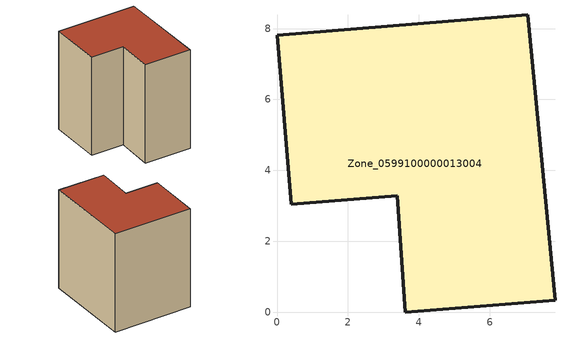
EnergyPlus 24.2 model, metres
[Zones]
Zone_0599100000013004
 floor ground (C_G): 3.39,3.29 0.4,3.05 0,7.81 7.07,8.39 7.84,0.34 3.62,0 z0
 wall outside (C_F): 7.07,8.39 0,7.81 0.4,3.05 3.39,3.29 3.62,0 7.84,0.34 7.07,8.39 z0:9.14
 roof outside (C_R): 3.62,0 7.84,0.34 7.07,8.39 0,7.81 0.4,3.05 3.39,3.29 z9.14
[BUILDING]
Pand.0599100000013004: North Axis=0; Terrain=City; Loads Convergence Tolerance Value=0.04; Temperature Convergence Tolerance Value=0.4; Solar Distribution=FullExterior; Maximum Number of Warmup Days=25; Minimum Number of Warmup Days=1
[Site:Location]
Rotterdam.The.Hague.AP_ZH_NLD Design_Conditions: Latitude=51.96; Longitude=4.45; Time Zone=1; Elevation=-4.5
[SITE:GROUNDTEMPERATURE:BUILDINGSURFACE]
18, 18, 18, 18, 18, 18, 18, 18, 18, 18, 18, 18
[MATERIAL] Thermal Absorptance=0.9; Solar Absorptance=0.7; Visible Absorptance=0.7
Name | Roughness | Thickness | Conductivity | Density | Specific Heat
G.TC.1946-1964 | MediumSmooth | 0.15 | 1 | 540 | 1210
F.TC.1946-1964 | Rough | 0.3 | 0.857143 | 1920 | 840
R.TC.1946-1964 | MediumRough | 0.2 | 0.235294 | 1500 | 1000
[CONSTRUCTION]
C_G: G.TC.1946-1964
C_F: F.TC.1946-1964
C_R: R.TC.1946-1964
[ZONE]
Zone_0599100000013004: Type=1; Multiplier=1; Ceiling Height=Autocalculate; Volume=Autocalculate; Floor Area=autocalculate; Part of Total Floor Area=Yes
[ZONEINFILTRATION:DESIGNFLOWRATE]
Infil_Zone_0599100000013004: Zone or ZoneList or Space or SpaceList=Zone_0599100000013004; Schedule=AlwaysOn; Design Flow Rate Calculation Method=Flow/Area; Flow Rate per Floor Area=0.003; Constant Term Coefficient=1; Temperature Term Coefficient=0; Velocity Term Coefficient=0; Velocity Squared Term Coefficient=0
[HVACTEMPLATE:ZONE:IDEALLOADSAIRSYSTEM]
Zone_0599100000013004: Maximum Heating Supply Air Temperature=50; Minimum Cooling Supply Air Temperature=13; Maximum Heating Supply Air Humidity Ratio=0.0156; Minimum Cooling Supply Air Humidity Ratio=0.0077; Heating Limit=NoLimit; Cooling Limit=NoLimit; Dehumidification Control Type=ConstantSensibleHeatRatio; Cooling Sensible Heat Ratio=0.7; Dehumidification Setpoint=60; Humidification Control Type=None; Humidification Setpoint=30; Outdoor Air Method=None; Outdoor Air Flow Rate per Person=0.00944; Outdoor Air Flow Rate per Zone Floor Area=0; Outdoor Air Flow Rate per Zone=0; Demand Controlled Ventilation Type=None; Outdoor Air Economizer Type=NoEconomizer; Heat Recovery Type=None; Sensible Heat Recovery Effectiveness=0.7; Latent Heat Recovery Effectiveness=0.65
[ZONECONTROL:THERMOSTAT]
ThermostatControl_Zone_0599100000013004: Zone or ZoneList=Zone_0599100000013004; Control Type Schedule=DualSetpointControlType; Control 1=Thermostat_Zone_0599100000013004; Temperature Difference Between Cutout And Setpoint=0
[THERMOSTATSETPOINT:DUALSETPOINT]
Thermostat_Zone_0599100000013004: Heating Setpoint Temperature Schedule=HeatingSetpoint_Zone_0599100000013004; Cooling Setpoint Temperature Schedule=CoolingSetpoint_Zone_0599100000013004
[SCHEDULE:COMPACT]
HeatingSetpoint_Zone_0599100000013004: Through: 12/31, For: AllDays, Until: 24:00, 21
CoolingSetpoint_Zone_0599100000013004: Through: 12/31, For: AllDays, Until: 24:00, 24
DualSetpointControlType: Through: 12/31, For: AllDays, Until: 24:00, 4
AlwaysOn: Through: 12/31, For: AllDays, Until: 24:00, 1
